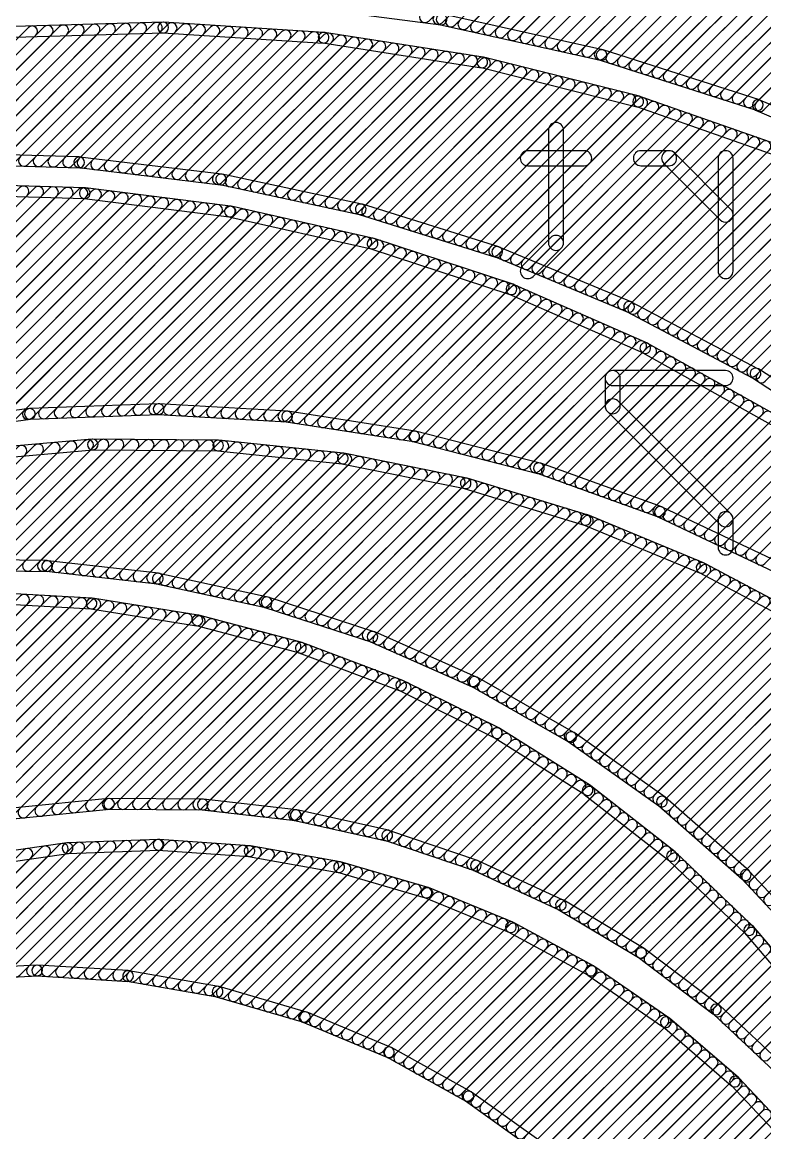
# Model space of a CAD drawing. Extents: x -0.1 to 56.1, y -0.1 to 56.2.
# Drawn here: x 27.97 to 36.77, y 36.04 to 49.21 of the extents above; entities that cross this region are included whole.
import ezdxf

# ---------------------------------------------------------------- set-up
doc = ezdxf.new("R2010")
doc.units = 0
for name, color, linetype in [('1', 22, 'CONTINUOUS'), ('22', 253, 'CONTINUOUS'), ('41', 22, 'CONTINUOUS')]:
    doc.layers.add(name, color=color, linetype=linetype)

msp = doc.modelspace()

# ---------------------------------------------------------------- linework, layer by layer
at = {"layer": '1'}
for points in [[(32.7864, 49.2202), (34.2383, 50.6722, 1), (34.1485, 50.762), (32.6966, 49.31, 1)], [(32.9456, 49.1998), (34.3755, 50.6297, 1), (34.2857, 50.7195), (32.8558, 49.2896, 1)], [(33.0955, 49.1702), (34.5126, 50.5873, 1), (34.4228, 50.6771), (33.0057, 49.26, 1)], [(33.2425, 49.1375), (34.6498, 50.5449, 1), (34.56, 50.6347), (33.1527, 49.2273, 1)], [(33.3894, 49.1048), (34.787, 50.5024, 1), (34.6972, 50.5922), (33.2996, 49.1946, 1)], [(33.5363, 49.0722), (34.9242, 50.46, 1), (34.8343, 50.5498), (33.4465, 49.162, 1)], [(33.6832, 49.0395), (35.0613, 50.4176, 1), (34.9715, 50.5074), (33.5934, 49.1293, 1)], [(33.8302, 49.0068), (35.1958, 50.3724, 1), (35.106, 50.4622), (33.7404, 49.0966, 1)], [(33.9771, 48.9741), (35.3234, 50.3204, 1), (35.2336, 50.4102), (33.8873, 49.0639, 1)], [(34.124, 48.9414), (35.4509, 50.2684, 1), (35.3611, 50.3582), (34.0342, 49.0312, 1)], [(34.2709, 48.9087), (35.5785, 50.2163, 1), (35.4887, 50.3061), (34.1811, 48.9985, 1)], [(34.4178, 48.8761), (35.7061, 50.1643, 1), (35.6163, 50.2541), (34.328, 48.9659, 1)], [(34.5648, 48.8434), (35.8337, 50.1123, 1), (35.7438, 50.2021), (34.475, 48.9332, 1)], [(34.7117, 48.8107), (35.9612, 50.0602, 1), (35.8714, 50.15), (34.6219, 48.9005, 1)], [(34.8586, 48.778), (36.0888, 50.0082, 1), (35.999, 50.098), (34.7688, 48.8678, 1)], [(34.9964, 48.7362), (36.2164, 49.9562, 1), (36.1266, 50.046), (34.9066, 48.826, 1)], [(35.1324, 48.6926), (36.3439, 49.9041, 1), (36.2541, 49.9939), (35.0426, 48.7824, 1)], [(35.2684, 48.649), (36.4715, 49.8521, 1), (36.3817, 49.9419), (35.1786, 48.7388, 1)], [(35.4044, 48.6053), (36.5991, 49.8001, 1), (36.5093, 49.8899), (35.3146, 48.6951, 1)], [(35.5404, 48.5617), (36.7266, 49.748, 1), (36.6368, 49.8378), (35.4506, 48.6515, 1)], [(35.6764, 48.5181), (36.8542, 49.696, 1), (36.7644, 49.7858), (35.5866, 48.6079, 1)], [(35.8124, 48.4745), (36.9818, 49.644, 1), (36.892, 49.7338), (35.7225, 48.5643, 1)], [(35.9483, 48.4309), (37.1052, 49.5878, 1), (37.0154, 49.6776), (35.8585, 48.5207, 1)], [(32.9484, 49.3026), (31.0205, 49.5497, 1), (31.0043, 49.4238), (32.9322, 49.1767, 1)], [(36.0843, 48.3873), (37.2239, 49.5268, 1), (37.1341, 49.6166), (35.9945, 48.4771, 1)], [(36.2203, 48.3437), (37.3425, 49.4659, 1), (37.2527, 49.5557), (36.1305, 48.4335, 1)], [(36.3563, 48.3001), (37.4612, 49.4049, 1), (37.3714, 49.4947), (36.2665, 48.3899, 1)], [(36.4923, 48.2565), (37.5799, 49.344, 1), (37.49, 49.4338), (36.4025, 48.3463, 1)], [(36.6283, 48.2129), (37.6985, 49.283, 1), (37.6087, 49.3728), (36.5385, 48.3027, 1)], [(34.8514, 48.8796), (32.9541, 49.3016, 1), (32.9265, 49.1777), (34.8238, 48.7556, 1)], [(36.7621, 48.167), (37.8172, 49.2221, 1), (37.7274, 49.3119), (36.6723, 48.2568, 1)], [(26.5993, 47.5233), (28.1297, 49.0537, 1), (28.0399, 49.1435), (26.5095, 47.6131, 1)], [(26.7911, 47.5355), (28.3145, 49.0589, 1), (28.2247, 49.1487), (26.7013, 47.6253, 1)], [(26.9828, 47.5476), (28.4994, 49.0642, 1), (28.4096, 49.154), (26.893, 47.6374, 1)], [(27.1584, 47.5436), (28.6843, 49.0695, 1), (28.5945, 49.1593), (27.0686, 47.6334, 1)], [(27.333, 47.5386), (28.8692, 49.0748, 1), (28.7794, 49.1646), (27.2432, 47.6284, 1)], [(27.5077, 47.5337), (29.0541, 49.08, 1), (28.9643, 49.1698), (27.4179, 47.6235, 1)], [(27.6824, 47.5287), (29.2389, 49.0853, 1), (29.1491, 49.1751), (27.5926, 47.6185, 1)], [(29.637, 49.2064), (27.7326, 49.152, 1), (27.7362, 49.0251), (29.6406, 49.0794, 1)], [(27.857, 47.5238), (29.4238, 49.0906, 1), (29.334, 49.1804), (27.7672, 47.6136, 1)], [(28.0317, 47.5188), (29.6087, 49.0959, 1), (29.5189, 49.1857), (27.9419, 47.6086, 1)], [(28.2063, 47.5139), (29.7841, 49.0917, 1), (29.6943, 49.1815), (28.1165, 47.6037, 1)], [(28.381, 47.5089), (29.9531, 49.081, 1), (29.8633, 49.1709), (28.2912, 47.5987, 1)], [(28.5556, 47.504), (30.1221, 49.0704, 1), (30.0323, 49.1602), (28.4658, 47.5938, 1)], [(28.7267, 47.4955), (30.291, 49.0598, 1), (30.2012, 49.1496), (28.6369, 47.5853, 1)], [(28.8871, 47.4762), (30.46, 49.0491, 1), (30.3702, 49.1389), (28.7973, 47.566, 1)], [(29.0474, 47.4569), (30.629, 49.0385, 1), (30.5392, 49.1283), (28.9576, 47.5467, 1)], [(29.2077, 47.4376), (30.7979, 49.0278, 1), (30.7081, 49.1177), (29.1179, 47.5274, 1)], [(29.368, 47.4183), (30.9669, 49.0172, 1), (30.8771, 49.107), (29.2782, 47.5081, 1)], [(31.5443, 49.0865), (29.6428, 49.2063, 1), (29.6348, 49.0795), (31.5363, 48.9598, 1)], [(29.5283, 47.399), (31.1359, 49.0066, 1), (31.0461, 49.0964), (29.4385, 47.4888, 1)], [(29.6886, 47.3797), (31.3048, 48.9959, 1), (31.215, 49.0857), (29.5988, 47.4695, 1)], [(29.8489, 47.3604), (31.4738, 48.9853, 1), (31.384, 49.0751), (29.7591, 47.4502, 1)], [(30.0092, 47.3411), (31.6381, 48.97, 1), (31.5483, 49.0598), (29.9194, 47.4309, 1)], [(30.1696, 47.3219), (31.7936, 48.9459, 1), (31.7038, 49.0357), (30.0798, 47.4117, 1)], [(30.3299, 47.3026), (31.949, 48.9217, 1), (31.8592, 49.0115), (30.2401, 47.3924, 1)], [(30.4808, 47.2739), (32.1044, 48.8975, 1), (32.0146, 48.9873), (30.391, 47.3637, 1)], [(33.4326, 48.7931), (31.5501, 49.0859, 1), (31.5305, 48.9604), (33.4131, 48.6676, 1)], [(30.6287, 47.2422), (32.2599, 48.8733, 1), (32.1701, 48.9631), (30.5389, 47.332, 1)], [(30.7766, 47.2105), (32.4153, 48.8492, 1), (32.3255, 48.939), (30.6868, 47.3003, 1)], [(30.9245, 47.1788), (32.5707, 48.825, 1), (32.4809, 48.9148), (30.8347, 47.2686, 1)], [(31.0724, 47.1471), (32.7261, 48.8008, 1), (32.6363, 48.8906), (30.9826, 47.2369, 1)], [(31.2203, 47.1154), (32.8816, 48.7766, 1), (32.7918, 48.8664), (31.1305, 47.2052, 1)], [(31.3682, 47.0837), (33.037, 48.7525, 1), (32.9472, 48.8423), (31.2784, 47.1735, 1)], [(36.7078, 48.2846), (34.857, 48.8781, 1), (34.8182, 48.7571), (36.669, 48.1636, 1)], [(31.5161, 47.052), (33.1924, 48.7283, 1), (33.1026, 48.8181), (31.4263, 47.1418, 1)], [(31.664, 47.0202), (33.3479, 48.7041, 1), (33.2581, 48.7939), (31.5742, 47.1101, 1)], [(31.8119, 46.9885), (33.5006, 48.6772, 1), (33.4108, 48.767), (31.7221, 47.0783, 1)], [(31.9598, 46.9568), (33.6442, 48.6412, 1), (33.5544, 48.731), (31.87, 47.0466, 1)], [(35.2863, 48.3285), (33.4383, 48.7919, 1), (33.4074, 48.6688), (35.2554, 48.2053, 1)], [(32.1016, 46.919), (33.7878, 48.6052, 1), (33.698, 48.695), (32.0118, 47.0088, 1)], [(32.2385, 46.8763), (33.9314, 48.5692, 1), (33.8416, 48.659), (32.1487, 46.9661, 1)], [(32.3754, 46.8336), (34.075, 48.5332, 1), (33.9852, 48.623), (32.2855, 46.9234, 1)], [(32.5122, 46.7908), (34.2185, 48.4972, 1), (34.1287, 48.587), (32.4224, 46.8806, 1)], [(32.6491, 46.7481), (34.3621, 48.4611, 1), (34.2723, 48.5509), (32.5593, 46.8379, 1)], [(32.786, 46.7054), (34.5057, 48.4251, 1), (34.4159, 48.5149), (32.6962, 46.7952, 1)], [(32.9228, 46.6626), (34.6493, 48.3891, 1), (34.5595, 48.4789), (32.833, 46.7524, 1)], [(33.0597, 46.6199), (34.7929, 48.3531, 1), (34.7031, 48.4429), (32.9699, 46.7097, 1)], [(33.1966, 46.5772), (34.9365, 48.3171, 1), (34.8467, 48.4069), (33.1068, 46.667, 1)], [(33.3335, 46.5344), (35.0801, 48.2811, 1), (34.9903, 48.3709), (33.2437, 46.6242, 1)], [(33.4703, 46.4917), (35.2237, 48.2451, 1), (35.1339, 48.3349), (33.3805, 46.5815, 1)], [(37.0898, 47.6965), (35.2919, 48.3268, 1), (35.2499, 48.2069), (37.0478, 47.5767, 1)], [(33.6072, 46.449), (35.3635, 48.2052, 1), (35.2737, 48.295), (33.5174, 46.5388, 1)], [(33.7367, 46.3989), (35.4965, 48.1586, 1), (35.4067, 48.2484), (33.6469, 46.4887, 1)], [(33.8636, 46.3461), (35.6295, 48.112, 1), (35.5397, 48.2018), (33.7738, 46.4359, 1)], [(38.5022, 47.5225), (36.7133, 48.2825, 1), (36.6636, 48.1656), (38.4525, 47.4056, 1)], [(33.9904, 46.2934), (35.7624, 48.0654, 1), (35.6726, 48.1552), (33.9006, 46.3832, 1)], [(34.1173, 46.2406), (35.8954, 48.0188, 1), (35.8056, 48.1086), (34.0275, 46.3304, 1)], [(34.2441, 46.1879), (36.0284, 47.9722, 1), (35.9386, 48.062), (34.1543, 46.2777, 1)], [(34.371, 46.1351), (36.1614, 47.9255, 1), (36.0716, 48.0153), (34.2812, 46.2249, 1)], [(34.4979, 46.0824), (36.2944, 47.8789, 1), (36.2046, 47.9687), (34.4081, 46.1722, 1)], [(34.6247, 46.0296), (36.4274, 47.8323, 1), (36.3376, 47.9221), (34.5349, 46.1195, 1)], [(34.7516, 45.9769), (36.5604, 47.7857, 1), (36.4706, 47.8755), (34.6618, 46.0667, 1)], [(34.8784, 45.9242), (36.6934, 47.7391, 1), (36.6036, 47.8289), (34.7886, 46.014, 1)], [(35.0053, 45.8714), (36.8263, 47.6925, 1), (36.7365, 47.7823), (34.9155, 45.9612, 1)], [(35.1322, 45.8187), (36.9593, 47.6458, 1), (36.8695, 47.7356), (35.0424, 45.9085, 1)], [(35.2553, 45.7621), (37.0923, 47.5992, 1), (37.0025, 47.689), (35.1654, 45.852, 1)], [(26.9469, 47.5297), (28.6405, 47.4817, 1), (28.6441, 47.6086), (26.9505, 47.6566, 1)], [(28.6347, 47.4821), (30.3168, 47.2797, 1), (30.332, 47.4058), (28.6499, 47.6082, 1)], [(35.3728, 45.7001), (37.2172, 47.5445, 1), (37.1274, 47.6343), (35.283, 45.7899, 1)], [(35.4904, 45.6381), (37.3404, 47.4881, 1), (37.2506, 47.5779), (35.4006, 45.7279, 1)], [(35.608, 45.5761), (37.4637, 47.4318, 1), (37.3739, 47.5216), (35.5182, 45.6659, 1)], [(35.7256, 45.514), (37.587, 47.3755, 1), (37.4972, 47.4653), (35.6358, 45.6038, 1)], [(35.8431, 45.452), (37.7103, 47.3192, 1), (37.6205, 47.409), (35.7533, 45.5418, 1)], [(26.9741, 47.1671), (28.7071, 47.1158, 1), (28.7109, 47.2427), (26.9779, 47.2941, 1)], [(30.3111, 47.2806), (31.9676, 46.9255, 1), (31.9943, 47.0497), (30.3377, 47.4048, 1)], [(35.9607, 45.39), (37.8336, 47.2628, 1), (37.7438, 47.3526), (35.8709, 45.4798, 1)], [(36.0783, 45.328), (37.9568, 47.2065, 1), (37.867, 47.2963), (35.9885, 45.4178, 1)], [(24.7016, 43.8296), (28.0279, 47.1559, 1), (27.9381, 47.2457), (24.6118, 43.9194, 1)], [(24.9728, 43.9212), (28.2023, 47.1507, 1), (28.1125, 47.2405), (24.883, 44.011, 1)], [(25.2251, 43.9938), (28.3768, 47.1455, 1), (28.287, 47.2353), (25.1353, 44.0836, 1)], [(25.4595, 44.0487), (28.5512, 47.1403, 1), (28.4614, 47.2301), (25.3697, 44.1385, 1)], [(25.694, 44.1035), (28.7257, 47.1352, 1), (28.6358, 47.225), (25.6042, 44.1933, 1)], [(25.9284, 44.1584), (28.8875, 47.1175, 1), (28.7977, 47.2073), (25.8386, 44.2482, 1)], [(26.1629, 44.2132), (29.047, 47.0973, 1), (28.9572, 47.1871), (26.0731, 44.303, 1)], [(26.3973, 44.268), (29.2065, 47.0772, 1), (29.1167, 47.167), (26.3075, 44.3578, 1)], [(26.627, 44.3181), (29.3659, 47.057, 1), (29.2761, 47.1469), (26.5372, 44.4079, 1)], [(26.8345, 44.346), (29.5254, 47.0369, 1), (29.4356, 47.1267), (26.7447, 44.4358, 1)], [(28.701, 47.1162), (30.4211, 46.899, 1), (30.437, 47.025), (28.7169, 47.2422, 1)], [(36.1959, 45.2659), (38.0801, 47.1502, 1), (37.9903, 47.24), (36.1061, 45.3557, 1)], [(36.3134, 45.2039), (38.2034, 47.0939, 1), (38.1136, 47.1837), (36.2236, 45.2937, 1)], [(36.431, 45.1419), (38.3267, 47.0375, 1), (38.2369, 47.1273), (36.3412, 45.2317, 1)], [(27.0421, 44.374), (29.6849, 47.0168, 1), (29.5951, 47.1066), (26.9523, 44.4638, 1)], [(27.2496, 44.4019), (29.8443, 46.9966, 1), (29.7545, 47.0864), (27.1598, 44.4917, 1)], [(27.4572, 44.4298), (30.0038, 46.9765, 1), (29.914, 47.0663), (27.3674, 44.5196, 1)], [(27.6647, 44.4578), (30.1633, 46.9564, 1), (30.0735, 47.0462), (27.5749, 44.5476, 1)], [(27.8722, 44.4857), (30.3228, 46.9362, 1), (30.2329, 47.026), (27.7824, 44.5755, 1)], [(28.0798, 44.5136), (30.4816, 46.9154, 1), (30.3917, 47.0052), (27.99, 44.6034, 1)], [(30.4151, 46.9001), (32.1065, 46.519, 1), (32.1344, 46.6429), (30.443, 47.024, 1)], [(31.962, 46.927), (33.5793, 46.4221, 1), (33.6171, 46.5433), (31.9999, 47.0482, 1)], [(36.5486, 45.0798), (38.45, 46.9812, 1), (38.3602, 47.071), (36.4588, 45.1696, 1)], [(36.6662, 45.0178), (38.5732, 46.9249, 1), (38.4834, 47.0147), (36.5764, 45.1076, 1)], [(28.2687, 44.523), (30.6281, 46.8824, 1), (30.5383, 46.9722), (28.1789, 44.6128, 1)], [(28.4554, 44.5301), (30.7747, 46.8494, 1), (30.6849, 46.9392), (28.3656, 44.6199, 1)], [(28.6421, 44.5371), (30.9213, 46.8163, 1), (30.8315, 46.9061), (28.5523, 44.6269, 1)], [(28.8287, 44.5442), (31.0679, 46.7833, 1), (30.9781, 46.8731), (28.7389, 44.634, 1)], [(36.7779, 44.95), (38.6965, 46.8685, 1), (38.6067, 46.9583), (36.6881, 45.0398, 1)], [(29.0154, 44.5512), (31.2144, 46.7503, 1), (31.1246, 46.8401), (28.9256, 44.641, 1)], [(29.2021, 44.5583), (31.361, 46.7173, 1), (31.2712, 46.8071), (29.1123, 44.6481, 1)], [(29.3887, 44.5654), (31.5076, 46.6842, 1), (31.4178, 46.774), (29.2989, 44.6552, 1)], [(29.5754, 44.5724), (31.6542, 46.6512, 1), (31.5644, 46.741), (29.4856, 44.6622, 1)], [(29.7499, 44.5673), (31.8008, 46.6182, 1), (31.711, 46.708), (29.6601, 44.6571, 1)], [(29.9196, 44.5574), (31.9473, 46.5852, 1), (31.8575, 46.675), (29.8298, 44.6472, 1)], [(30.0893, 44.5475), (32.0939, 46.5521, 1), (32.0041, 46.6419), (29.9995, 44.6373, 1)], [(30.259, 44.5376), (32.2347, 46.5133, 1), (32.1449, 46.6031), (30.1692, 44.6274, 1)], [(32.1006, 46.5206), (33.7476, 45.9792, 1), (33.7873, 46.0998), (32.1403, 46.6413, 1)], [(30.4287, 44.5277), (32.3698, 46.4688, 1), (32.28, 46.5586), (30.3389, 44.6175, 1)], [(30.5985, 44.5179), (32.505, 46.4244, 1), (32.4152, 46.5142), (30.5087, 44.6077, 1)], [(30.7682, 44.508), (32.6402, 46.38, 1), (32.5504, 46.4698), (30.6784, 44.5978, 1)], [(33.5738, 46.4241), (35.1382, 45.7736, 1), (35.187, 45.8909), (33.6226, 46.5413, 1)], [(30.9379, 44.4981), (32.7753, 46.3355, 1), (32.6855, 46.4253), (30.8481, 44.5879, 1)], [(31.1076, 44.4882), (32.9105, 46.2911, 1), (32.8207, 46.3809), (31.0178, 44.578, 1)], [(31.2667, 44.4677), (33.0457, 46.2467, 1), (32.9559, 46.3365), (31.1769, 44.5575, 1)], [(31.4222, 44.4436), (33.1808, 46.2022, 1), (33.091, 46.292), (31.3324, 44.5334, 1)], [(31.5776, 44.4194), (33.316, 46.1578, 1), (33.2262, 46.2476), (31.4878, 44.5092, 1)], [(31.7331, 44.3952), (33.4512, 46.1134, 1), (33.3614, 46.2032), (31.6433, 44.485, 1)], [(31.8885, 44.3711), (33.5864, 46.0689, 1), (33.4966, 46.1587), (31.7987, 44.4609, 1)], [(32.044, 44.3469), (33.7215, 46.0245, 1), (33.6317, 46.1143), (31.9542, 44.4367, 1)], [(33.7419, 45.9814), (35.3295, 45.2846, 1), (35.3805, 45.4009), (33.793, 46.0977, 1)], [(32.1994, 44.3228), (33.8533, 45.9767, 1), (33.7635, 46.0665), (32.1096, 44.4126, 1)], [(32.3549, 44.2986), (33.9781, 45.9219, 1), (33.8883, 46.0117), (32.2651, 44.3884, 1)], [(32.5103, 44.2744), (34.1029, 45.8671, 1), (34.0131, 45.9569), (32.4205, 44.3642, 1)], [(32.6653, 44.2498), (34.2278, 45.8123, 1), (34.138, 45.9021), (32.5755, 44.3396, 1)], [(32.8083, 44.2132), (34.3526, 45.7575, 1), (34.2628, 45.8473), (32.7185, 44.303, 1)], [(35.1329, 45.7761), (36.6314, 44.9856, 1), (36.6907, 45.0979), (35.1922, 45.8884, 1)], [(32.9514, 44.1767), (34.4774, 45.7027, 1), (34.3876, 45.7925), (32.8616, 44.2665, 1)], [(33.0944, 44.1401), (34.6022, 45.6479, 1), (34.5124, 45.7377), (33.0046, 44.2299, 1)], [(33.2375, 44.1036), (34.727, 45.5932, 1), (34.6372, 45.683), (33.1477, 44.1934, 1)], [(33.3805, 44.067), (34.8519, 45.5384, 1), (34.7621, 45.6282), (33.2907, 44.1568, 1)], [(33.5236, 44.0305), (34.9767, 45.4836, 1), (34.8869, 45.5734), (33.4338, 44.1203, 1)], [(33.6666, 43.9939), (35.1015, 45.4288, 1), (35.0117, 45.5186), (33.5768, 44.0837, 1)], [(33.8097, 43.9574), (35.2263, 45.374, 1), (35.1365, 45.4638), (33.7199, 44.0472, 1)], [(33.9527, 43.9208), (35.3511, 45.3192, 1), (35.2613, 45.409), (33.8629, 44.0106, 1)], [(34.0958, 43.8842), (35.4701, 45.2586, 1), (35.3803, 45.3484), (34.006, 43.974, 1)], [(34.231, 43.8399), (35.5853, 45.1942, 1), (35.4955, 45.284), (34.1412, 43.9297, 1)], [(35.324, 45.2873), (36.8375, 44.4415, 1), (36.8995, 44.5524), (35.386, 45.3982, 1)], [(34.363, 43.7923), (35.7006, 45.1298, 1), (35.6108, 45.2196), (34.2732, 43.8821, 1)], [(34.495, 43.7447), (35.8158, 45.0654, 1), (35.726, 45.1552), (34.4052, 43.8345, 1)], [(34.627, 43.6971), (35.931, 45.0011, 1), (35.8412, 45.0909), (34.5372, 43.7869, 1)], [(34.759, 43.6495), (36.0462, 44.9367, 1), (35.9564, 45.0265), (34.6692, 43.7393, 1)], [(36.6264, 44.9885), (38.0465, 44.0645, 1), (38.1157, 44.1709), (36.6957, 45.0949, 1)], [(34.891, 43.6019), (36.1614, 44.8723, 1), (36.0716, 44.9621), (34.8012, 43.6917, 1)], [(35.023, 43.5543), (36.2767, 44.8079, 1), (36.1868, 44.8977), (34.9332, 43.6441, 1)], [(35.155, 43.5066), (36.3919, 44.7435, 1), (36.3021, 44.8333), (35.0652, 43.5964, 1)], [(35.287, 43.459), (36.5071, 44.6791, 1), (36.4173, 44.7689), (35.1972, 43.5488, 1)], [(29.5806, 44.6828), (28.0555, 44.6251, 1), (28.0603, 44.4982), (29.5854, 44.5559, 1)], [(31.1103, 44.5939), (29.5866, 44.6827, 1), (29.5793, 44.5559), (31.1029, 44.4671, 1)], [(35.419, 43.4114), (36.6223, 44.6147, 1), (36.5325, 44.7045), (35.3292, 43.5012, 1)], [(35.551, 43.3638), (36.7375, 44.5503, 1), (36.6477, 44.6402), (35.4612, 43.4536, 1)], [(28.0494, 44.6246), (26.5368, 44.421, 1), (26.5538, 44.2951), (28.0663, 44.4987, 1)], [(32.6244, 44.3589), (31.1163, 44.5933, 1), (31.0968, 44.4678), (32.6049, 44.2334, 1)], [(35.6746, 43.3079), (36.8527, 44.486, 1), (36.7629, 44.5758), (35.5848, 43.3977, 1)], [(35.7965, 43.2501), (36.9637, 44.4173, 1), (36.8739, 44.5071), (35.7067, 43.3399, 1)], [(35.9184, 43.1924), (37.0698, 44.3438, 1), (36.98, 44.4336), (35.8286, 43.2822, 1)], [(28.798, 44.2621), (27.3171, 44.1311, 1), (27.3283, 44.0046), (28.8091, 44.1356, 1)], [(27.3694, 42.7256), (28.7928, 44.1491, 1), (28.703, 44.2389), (27.2796, 42.8154, 1)], [(27.5468, 42.7234), (28.9764, 44.153, 1), (28.8866, 44.2428), (27.457, 42.8132, 1)], [(27.7242, 42.7212), (29.1546, 44.1516, 1), (29.0648, 44.2414), (27.6344, 42.811, 1)], [(27.9016, 42.719), (29.3328, 44.1503, 1), (29.243, 44.2401), (27.8118, 42.8088, 1)], [(28.079, 42.7168), (29.5111, 44.1489, 1), (29.4213, 44.2387), (27.9892, 42.8067, 1)], [(28.2564, 42.7147), (29.6893, 44.1475, 1), (29.5995, 44.2373), (28.1666, 42.8045, 1)], [(28.4223, 42.7009), (29.8675, 44.1461, 1), (29.7777, 44.236), (28.3325, 42.7907, 1)], [(28.5836, 42.6826), (30.0458, 44.1448, 1), (29.956, 44.2346), (28.4938, 42.7724, 1)], [(28.7448, 42.6642), (30.224, 44.1434, 1), (30.1342, 44.2332), (28.655, 42.754, 1)], [(30.2906, 44.2509), (28.804, 44.2624, 1), (28.8031, 44.1354), (30.2896, 44.124, 1)], [(31.7754, 44.0967), (30.2967, 44.2506, 1), (30.2836, 44.1243), (31.7622, 43.9704, 1)], [(34.109, 43.9798), (32.6304, 44.3577, 1), (32.5989, 44.2346), (34.0776, 43.8568, 1)], [(36.0403, 43.1347), (37.1759, 44.2703, 1), (37.0861, 44.3601), (35.9505, 43.2245, 1)], [(36.1622, 43.077), (37.282, 44.1968, 1), (37.1922, 44.2866), (36.0724, 43.1668, 1)], [(26.6234, 42.698), (28.0046, 44.0793, 1), (27.9148, 44.1691), (26.5336, 42.7878, 1)], [(26.8205, 42.7156), (28.2017, 44.0967, 1), (28.1119, 44.1865), (26.7307, 42.8054, 1)], [(27.0145, 42.73), (28.3987, 44.1142, 1), (28.3089, 44.204), (26.9247, 42.8198, 1)], [(27.192, 42.7278), (28.5958, 44.1316, 1), (28.506, 44.2214), (27.1022, 42.8176, 1)], [(28.906, 42.6458), (30.3964, 44.1362, 1), (30.3066, 44.226), (28.8162, 42.7356, 1)], [(29.0673, 42.6275), (30.5591, 44.1192, 1), (30.4692, 44.209), (28.9775, 42.7173, 1)], [(29.2285, 42.6091), (30.7217, 44.1023, 1), (30.6319, 44.1921), (29.1387, 42.6989, 1)], [(29.3898, 42.5907), (30.8844, 44.0854, 1), (30.7946, 44.1752), (29.3, 42.6805, 1)], [(29.551, 42.5724), (31.0471, 44.0685, 1), (30.9573, 44.1583), (29.4612, 42.6622, 1)], [(29.7043, 42.5461), (31.2098, 44.0515, 1), (31.12, 44.1413), (29.6145, 42.6359, 1)], [(29.8518, 42.514), (31.3724, 44.0346, 1), (31.2826, 44.1244), (29.762, 42.6038, 1)], [(29.9993, 42.4818), (31.5351, 44.0177, 1), (31.4453, 44.1075), (29.9095, 42.5717, 1)], [(36.2841, 43.0193), (37.3882, 44.1234, 1), (37.2984, 44.2132), (36.1943, 43.1091, 1)], [(36.406, 42.9616), (37.4943, 44.0499, 1), (37.4045, 44.1397), (36.3162, 43.0514, 1)], [(30.1468, 42.4497), (31.6978, 44.0007, 1), (31.608, 44.0905), (30.057, 42.5395, 1)], [(30.2943, 42.4176), (31.8566, 43.98, 1), (31.7668, 44.0698), (30.2045, 42.5074, 1)], [(30.4417, 42.3855), (32.006, 43.9498, 1), (31.9162, 44.0396), (30.3519, 42.4753, 1)], [(30.5892, 42.3534), (32.1554, 43.9195, 1), (32.0656, 44.0093), (30.4994, 42.4432, 1)], [(30.7367, 42.3212), (32.3048, 43.8893, 1), (32.215, 43.9791), (30.6469, 42.411, 1)], [(33.2385, 43.8009), (31.7814, 44.0958, 1), (31.7562, 43.9713), (33.2133, 43.6764, 1)], [(36.5279, 42.9039), (37.6004, 43.9764, 1), (37.5106, 44.0662), (36.4381, 42.9937, 1)], [(36.6498, 42.8462), (37.7065, 43.9029, 1), (37.6167, 43.9927), (36.56, 42.936, 1)], [(30.8842, 42.2891), (32.4541, 43.8591, 1), (32.3643, 43.9489), (30.7944, 42.3789, 1)], [(31.0217, 42.247), (32.6035, 43.8288, 1), (32.5137, 43.9186), (30.9319, 42.3368, 1)], [(31.1571, 42.2028), (32.7529, 43.7986, 1), (32.6631, 43.8884), (31.0673, 42.2926, 1)], [(31.2925, 42.1586), (32.9023, 43.7684, 1), (32.8125, 43.8582), (31.2027, 42.2484, 1)], [(35.5505, 43.4602), (34.1149, 43.978, 1), (34.0718, 43.8586), (35.5074, 43.3407, 1)], [(36.7717, 42.7885), (37.8127, 43.8294, 1), (37.7229, 43.9192), (36.6819, 42.8783, 1)], [(31.4279, 42.1144), (33.0516, 43.7381, 1), (32.9618, 43.8279), (31.3381, 42.2042, 1)], [(31.5633, 42.0702), (33.201, 43.7079, 1), (33.1112, 43.7977), (31.4735, 42.16, 1)], [(31.6987, 42.026), (33.3441, 43.6714, 1), (33.2543, 43.7612), (31.6089, 42.1158, 1)], [(31.8342, 41.9818), (33.4818, 43.6295, 1), (33.392, 43.7193), (31.7444, 42.0716, 1)], [(34.6665, 43.3662), (33.2444, 43.7994, 1), (33.2074, 43.6779), (34.6295, 43.2448, 1)], [(31.9696, 41.9376), (33.6195, 43.5876, 1), (33.5297, 43.6774), (31.8798, 42.0275, 1)], [(32.105, 41.8935), (33.7572, 43.5456, 1), (33.6673, 43.6354), (32.0152, 41.9833, 1)], [(32.2343, 41.8432), (33.8948, 43.5037, 1), (33.805, 43.5935), (32.1445, 41.933, 1)], [(32.3589, 41.7881), (34.0325, 43.4618, 1), (33.9427, 43.5516), (32.2691, 41.8779, 1)], [(32.4834, 41.733), (34.1702, 43.4198, 1), (34.0804, 43.5096), (32.3936, 41.8228, 1)], [(32.6079, 41.678), (34.3078, 43.3779, 1), (34.218, 43.4677), (32.5181, 41.7678, 1)], [(36.9356, 42.8048), (35.5561, 43.4578, 1), (35.5018, 43.3431), (36.8812, 42.69, 1)], [(32.7324, 41.6229), (34.4455, 43.336, 1), (34.3557, 43.4258), (32.6426, 41.7127, 1)], [(32.8569, 41.5678), (34.5832, 43.294, 1), (34.4934, 43.3838), (32.7671, 41.6576, 1)], [(32.9814, 41.5127), (34.7187, 43.2499, 1), (34.6289, 43.3397), (32.8916, 41.6025, 1)], [(36.0463, 42.7967), (34.6722, 43.3642, 1), (34.6237, 43.2468), (35.9978, 42.6793, 1)], [(33.106, 41.4576), (34.8458, 43.1974, 1), (34.756, 43.2872), (33.0162, 41.5474, 1)], [(33.2305, 41.4025), (34.9729, 43.1449, 1), (34.8831, 43.2347), (33.1407, 41.4923, 1)], [(33.355, 41.3474), (35.1, 43.0924, 1), (35.0102, 43.1823), (33.2652, 41.4372, 1)], [(33.4709, 41.2837), (35.2271, 43.04, 1), (35.1373, 43.1298), (33.3811, 41.3735, 1)], [(33.5853, 41.2186), (35.3542, 42.9875, 1), (35.2644, 43.0773), (33.4955, 41.3084, 1)], [(33.6998, 41.1534), (35.4813, 42.935, 1), (35.3915, 43.0248), (33.61, 41.2432, 1)], [(33.8142, 41.0882), (35.6085, 42.8825, 1), (35.5187, 42.9723), (33.7244, 41.178, 1)], [(33.9287, 41.0231), (35.7356, 42.83, 1), (35.6458, 42.9198), (33.8389, 41.1129, 1)], [(26.9409, 42.7117), (28.2615, 42.6954, 1), (28.2631, 42.8224), (26.9425, 42.8387, 1)], [(28.2551, 42.6958), (29.5673, 42.5464, 1), (29.5817, 42.6726), (28.2695, 42.822, 1)], [(34.0431, 40.9579), (35.8627, 42.7775, 1), (35.7729, 42.8673), (33.9533, 41.0477, 1)], [(34.1576, 40.8928), (35.9898, 42.725, 1), (35.9, 42.8148), (34.0678, 40.9826, 1)], [(37.3651, 42.0975), (36.0518, 42.7941, 1), (35.9923, 42.6819), (37.3056, 41.9853, 1)], [(29.561, 42.5475), (30.8514, 42.2664, 1), (30.8784, 42.3905), (29.588, 42.6715, 1)], [(34.272, 40.8276), (36.1131, 42.6686, 1), (36.0233, 42.7584), (34.1822, 40.9174, 1)], [(34.3865, 40.7624), (36.2304, 42.6064, 1), (36.1406, 42.6962), (34.2967, 40.8522, 1)], [(34.5009, 40.6973), (36.3478, 42.5442, 1), (36.258, 42.634), (34.4111, 40.7871, 1)], [(34.6075, 40.6242), (36.4651, 42.4819, 1), (36.3753, 42.5717), (34.5177, 40.7141, 1)], [(24.0622, 38.3408), (28.0348, 42.3134, 1), (27.945, 42.4032), (23.9724, 38.4306, 1)], [(24.4915, 38.5905), (28.2048, 42.3038, 1), (28.115, 42.3936), (24.4017, 38.6803, 1)], [(27.5193, 42.3214), (28.7867, 42.2496, 1), (28.7939, 42.3764), (27.5265, 42.4482, 1)], [(34.7124, 40.5496), (36.5825, 42.4197, 1), (36.4927, 42.5095), (34.6226, 40.6394, 1)], [(34.8173, 40.4749), (36.6999, 42.3574, 1), (36.61, 42.4472), (34.7275, 40.5647, 1)], [(34.9222, 40.4002), (36.8172, 42.2952, 1), (36.7274, 42.385), (34.8324, 40.49, 1)], [(24.8865, 38.8059), (28.3748, 42.2942, 1), (28.285, 42.384), (24.7967, 38.8957, 1)], [(25.2111, 38.9509), (28.5447, 42.2845, 1), (28.4549, 42.3743), (25.1213, 39.0407, 1)], [(25.5357, 39.0959), (28.7147, 42.2749, 1), (28.6249, 42.3647), (25.4459, 39.1857, 1)], [(25.8483, 39.2289), (28.8803, 42.2609, 1), (28.7905, 42.3507), (25.7585, 39.3187, 1)], [(26.114, 39.315), (29.0353, 42.2363, 1), (28.9455, 42.3261), (26.0242, 39.4048, 1)], [(26.3798, 39.4012), (29.1902, 42.2116, 1), (29.1004, 42.3014), (26.29, 39.491, 1)], [(26.6455, 39.4873), (29.3452, 42.187, 1), (29.2554, 42.2768), (26.5557, 39.5771, 1)], [(28.7803, 42.2503), (30.034, 42.0509, 1), (30.0539, 42.1764), (28.8003, 42.3757, 1)], [(30.8452, 42.2681), (32.1007, 41.8583, 1), (32.1401, 41.979), (30.8846, 42.3888, 1)], [(35.0272, 40.3255), (36.9346, 42.2329, 1), (36.8448, 42.3227), (34.9374, 40.4153, 1)], [(35.1321, 40.2508), (37.0519, 42.1707, 1), (36.9621, 42.2605), (35.0423, 40.3406, 1)], [(26.9025, 39.5646), (29.5002, 42.1623, 1), (29.4104, 42.2521), (26.8127, 39.6544, 1)], [(27.1298, 39.6123), (29.6551, 42.1377, 1), (29.5653, 42.2275), (27.04, 39.7021, 1)], [(27.357, 39.66), (29.8101, 42.1131, 1), (29.7203, 42.2029), (27.2672, 39.7498, 1)], [(27.5843, 39.7077), (29.9651, 42.0884, 1), (29.8753, 42.1782), (27.4945, 39.7975, 1)], [(27.8116, 39.7554), (30.1174, 42.0612, 1), (30.0276, 42.151), (27.7218, 39.8452, 1)], [(30.0277, 42.0523), (31.2549, 41.7275, 1), (31.2873, 41.8503), (30.0602, 42.175, 1)], [(35.237, 40.1761), (37.1693, 42.1084, 1), (37.0795, 42.1982), (35.1472, 40.2659, 1)], [(35.3419, 40.1015), (37.2866, 42.0462, 1), (37.1968, 42.136), (35.2521, 40.1913, 1)], [(28.0266, 39.7907), (30.2595, 42.0236, 1), (30.1696, 42.1134), (27.9367, 39.8805, 1)], [(28.2262, 39.8107), (30.4015, 41.986, 1), (30.3117, 42.0758), (28.1364, 39.9006, 1)], [(28.4259, 39.8308), (30.5435, 41.9484, 1), (30.4537, 42.0382), (28.3361, 39.9206, 1)], [(28.6255, 39.8509), (30.6855, 41.9108, 1), (30.5957, 42.0006), (28.5357, 39.9407, 1)], [(35.4468, 40.0268), (37.4021, 41.9821, 1), (37.3123, 42.0719), (35.357, 40.1166, 1)], [(35.5518, 39.9521), (37.5103, 41.9106, 1), (37.4205, 42.0004), (35.462, 40.0419, 1)], [(28.8252, 39.8709), (30.8275, 41.8732, 1), (30.7377, 41.963), (28.7354, 39.9607, 1)], [(29.0249, 39.891), (30.9695, 41.8357, 1), (30.8797, 41.9255), (28.9351, 39.9808, 1)], [(29.2052, 39.8917), (31.1116, 41.7981, 1), (31.0218, 41.8879), (29.1154, 39.9815, 1)], [(32.0947, 41.8606), (33.3025, 41.3263, 1), (33.3538, 41.4424), (32.1461, 41.9767, 1)], [(35.6514, 39.8721), (37.6185, 41.8392, 1), (37.5287, 41.929), (35.5616, 39.9619, 1)], [(29.3836, 39.8905), (31.2536, 41.7605, 1), (31.1638, 41.8503), (29.2938, 39.9803, 1)], [(29.562, 39.8893), (31.3892, 41.7165, 1), (31.2994, 41.8063), (29.4722, 39.9791, 1)], [(29.7405, 39.8882), (31.5197, 41.6674, 1), (31.4299, 41.7572), (29.6507, 39.978, 1)], [(31.2487, 41.7294), (32.4369, 41.2825, 1), (32.4816, 41.4014), (31.2935, 41.8483, 1)], [(35.7471, 39.7882), (37.7267, 41.7678, 1), (37.6369, 41.8576), (35.6573, 39.878, 1)], [(35.8428, 39.7043), (37.8348, 41.6963, 1), (37.745, 41.7861), (35.753, 39.7942, 1)], [(29.9189, 39.887), (31.6502, 41.6183, 1), (31.5604, 41.7081), (29.8291, 39.9768, 1)], [(30.0974, 39.8858), (31.7807, 41.5692, 1), (31.6909, 41.659), (30.0076, 39.9756, 1)], [(30.264, 39.8728), (31.9112, 41.5201, 1), (31.8214, 41.6099), (30.1742, 39.9626, 1)], [(35.9386, 39.6205), (37.943, 41.6249, 1), (37.8532, 41.7147), (35.8487, 39.7103, 1)], [(36.0343, 39.5366), (38.0512, 41.5535, 1), (37.9614, 41.6433), (35.9445, 39.6264, 1)], [(30.4252, 39.8545), (32.0417, 41.471, 1), (31.9519, 41.5608), (30.3354, 39.9443, 1)], [(30.5865, 39.8362), (32.1722, 41.4219, 1), (32.0824, 41.5117), (30.4967, 39.926, 1)], [(36.13, 39.4527), (38.1593, 41.482, 1), (38.0695, 41.5718), (36.0402, 39.5425, 1)], [(36.2257, 39.3688), (38.2675, 41.4106, 1), (38.1777, 41.5004), (36.1359, 39.4586, 1)], [(30.7478, 39.8178), (32.3028, 41.3728, 1), (32.213, 41.4626), (30.658, 39.9076, 1)], [(30.909, 39.7995), (32.4333, 41.3237, 1), (32.3435, 41.4135), (30.8192, 39.8893, 1)], [(31.0703, 39.7812), (32.559, 41.2698, 1), (32.4692, 41.3596), (30.9805, 39.871, 1)], [(32.431, 41.2851), (33.568, 40.7206, 1), (33.6245, 40.8344), (32.4875, 41.3988, 1)], [(33.2967, 41.3292), (34.4444, 40.6757, 1), (34.5073, 40.7861), (33.3596, 41.4395, 1)], [(36.3214, 39.2849), (38.3757, 41.3392, 1), (38.2859, 41.429), (36.2316, 39.3747, 1)], [(36.4171, 39.201), (38.4838, 41.2677, 1), (38.394, 41.3575), (36.3273, 39.2908, 1)], [(31.2316, 39.7628), (32.679, 41.2102, 1), (32.5892, 41.3001), (31.1418, 39.8526, 1)], [(31.3806, 39.7322), (32.799, 41.1507, 1), (32.7092, 41.2405), (31.2908, 39.822, 1)], [(36.5128, 39.1171), (38.592, 41.1963, 1), (38.5022, 41.2861), (36.423, 39.2069, 1)], [(36.6068, 39.0314), (38.6937, 41.1184, 1), (38.6039, 41.2082), (36.517, 39.1212, 1)], [(31.5274, 39.6994), (32.919, 41.0911, 1), (32.8292, 41.1809), (31.4376, 39.7892, 1)], [(31.6742, 39.6666), (33.0391, 41.0315, 1), (32.9493, 41.1213), (31.5844, 39.7564, 1)], [(36.6934, 38.9385), (38.793, 41.0381, 1), (38.7032, 41.1279), (36.6036, 39.0283, 1)], [(31.821, 39.6338), (33.1591, 40.9719, 1), (33.0693, 41.0617), (31.7312, 39.7236, 1)], [(31.9678, 39.601), (33.2791, 40.9123, 1), (33.1893, 41.0021), (31.878, 39.6908, 1)], [(32.1146, 39.5682), (33.3991, 40.8527, 1), (33.3093, 40.9425), (32.0248, 39.658, 1)], [(36.78, 38.8455), (38.8924, 40.9578, 1), (38.8026, 41.0476), (36.6902, 38.9353, 1)], [(36.8667, 38.7525), (38.9917, 40.8775, 1), (38.9019, 40.9674), (36.7769, 38.8423, 1)], [(32.2614, 39.5354), (33.5191, 40.7932, 1), (33.4293, 40.883), (32.1716, 39.6252, 1)], [(32.4023, 39.4967), (33.6392, 40.7336, 1), (33.5494, 40.8234), (32.3125, 39.5865, 1)], [(33.5624, 40.7238), (34.6367, 40.0475, 1), (34.7043, 40.1549), (33.6301, 40.8312, 1)], [(32.5365, 39.4513), (33.7495, 40.6643, 1), (33.6597, 40.7541), (32.4467, 39.5411, 1)], [(32.6706, 39.4058), (33.8598, 40.595, 1), (33.77, 40.6848), (32.5808, 39.4956, 1)], [(34.439, 40.6792), (35.5149, 39.9133, 1), (35.5886, 40.0168), (34.5127, 40.7826, 1)], [(32.8048, 39.3604), (33.97, 40.5256, 1), (33.8802, 40.6154), (32.715, 39.4502, 1)], [(32.939, 39.315), (34.0802, 40.4562, 1), (33.9904, 40.546), (32.8492, 39.4048, 1)], [(33.0732, 39.2695), (34.1904, 40.3868, 1), (34.1006, 40.4766), (32.9834, 39.3593, 1)], [(33.2073, 39.2241), (34.3006, 40.3174, 1), (34.2108, 40.4072), (33.1175, 39.3139, 1)], [(33.3415, 39.1787), (34.4109, 40.248, 1), (34.3211, 40.3378), (33.2517, 39.2685, 1)], [(33.4686, 39.1261), (34.5211, 40.1786, 1), (34.4313, 40.2684), (33.3788, 39.2159, 1)], [(33.5914, 39.0693), (34.6313, 40.1092, 1), (34.5415, 40.199), (33.5016, 39.1591, 1)], [(34.6314, 40.0512), (35.632, 39.2699, 1), (35.7101, 39.37), (34.7096, 40.1513, 1)], [(33.7142, 39.0125), (34.7393, 40.0376, 1), (34.6495, 40.1274), (33.6244, 39.1023, 1)], [(33.837, 38.9557), (34.8401, 39.9589, 1), (34.7503, 40.0487), (33.7472, 39.0455, 1)], [(28.9909, 40.0008), (27.886, 39.8898, 1), (27.8987, 39.7634), (29.0036, 39.8744, 1)], [(30.1081, 39.9939), (28.9977, 40.0011, 1), (28.9968, 39.8741), (30.1073, 39.8669, 1)], [(31.2182, 39.8681), (30.1149, 39.9935, 1), (30.1005, 39.8673), (31.2039, 39.7419, 1)], [(33.9598, 38.8989), (34.941, 39.8801, 1), (34.8512, 39.97), (33.87, 38.9887, 1)], [(34.0826, 38.8421), (35.0419, 39.8014, 1), (34.9521, 39.8912), (33.9928, 38.9319, 1)], [(35.5099, 39.9173), (36.5031, 39.0468, 1), (36.5868, 39.1423), (35.5936, 40.0128, 1)], [(32.3087, 39.6248), (31.2249, 39.8669, 1), (31.1972, 39.743), (32.281, 39.5008, 1)], [(34.2054, 38.7854), (35.1427, 39.7227, 1), (35.0529, 39.8125), (34.1156, 38.8752, 1)], [(34.3282, 38.7286), (35.2436, 39.6439, 1), (35.1538, 39.7337), (34.2384, 38.8184, 1)], [(34.4466, 38.6674), (35.3444, 39.5652, 1), (35.2546, 39.655), (34.3568, 38.7572, 1)], [(27.9372, 37.9053), (29.4333, 39.4014, 1), (29.3435, 39.4912), (27.8474, 37.9951, 1)], [(28.1264, 37.9149), (29.6198, 39.4082, 1), (29.53, 39.498), (28.0366, 38.0047, 1)], [(29.5822, 39.5169), (28.503, 39.4774, 1), (28.5077, 39.3505), (29.5868, 39.39, 1)], [(30.6661, 39.4413), (29.5889, 39.5168, 1), (29.58, 39.3901), (30.6572, 39.3146, 1)], [(33.367, 39.2668), (32.3152, 39.6229, 1), (32.2744, 39.5027), (33.3263, 39.1465, 1)], [(34.5589, 38.6001), (35.4453, 39.4864, 1), (35.3555, 39.5762), (34.4691, 38.6899, 1)], [(34.6713, 38.5328), (35.5462, 39.4077, 1), (35.4564, 39.4975), (34.5814, 38.6226, 1)], [(26.5453, 37.7706), (28.0751, 39.3005, 1), (27.9853, 39.3903), (26.4555, 37.8604, 1)], [(26.7601, 37.8058), (28.285, 39.3307, 1), (28.1952, 39.4205), (26.6703, 37.8956, 1)], [(26.9749, 37.841), (28.4949, 39.361, 1), (28.4051, 39.4508), (26.8851, 37.9308, 1)], [(27.1804, 37.8669), (28.6875, 39.374, 1), (28.5977, 39.4639), (27.0906, 37.9567, 1)], [(27.3696, 37.8765), (28.874, 39.3809, 1), (28.7842, 39.4707), (27.2798, 37.9663, 1)], [(28.4963, 39.4768), (27.4275, 39.3225, 1), (27.4457, 39.1968), (28.5144, 39.3511, 1)], [(27.5588, 37.8861), (29.0604, 39.3877, 1), (28.9706, 39.4775), (27.469, 37.9759, 1)], [(27.748, 37.8957), (29.2469, 39.3946, 1), (29.1571, 39.4844), (27.6582, 37.9855, 1)], [(28.3023, 37.9112), (29.7886, 39.3974, 1), (29.6987, 39.4872), (28.2125, 38.001, 1)], [(28.4716, 37.9009), (29.9564, 39.3857, 1), (29.8666, 39.4755), (28.3818, 37.9907, 1)], [(28.6409, 37.8905), (30.1242, 39.3739, 1), (30.0344, 39.4637), (28.5511, 37.9803, 1)], [(28.8101, 37.8802), (30.2921, 39.3621, 1), (30.2023, 39.4519), (28.7203, 37.97, 1)], [(28.9794, 37.8699), (30.4599, 39.3504, 1), (30.3701, 39.4402), (28.8896, 37.9597, 1)], [(29.1487, 37.8595), (30.6277, 39.3386, 1), (30.5379, 39.4284), (29.0589, 37.9493, 1)], [(29.3129, 37.8442), (30.7874, 39.3186, 1), (30.6976, 39.4084), (29.2231, 37.934, 1)], [(29.4659, 37.8175), (30.9398, 39.2914, 1), (30.85, 39.3812), (29.3761, 37.9073, 1)], [(31.7359, 39.2507), (30.6728, 39.4405, 1), (30.6505, 39.3154), (31.7135, 39.1257, 1)], [(34.7836, 38.4655), (35.647, 39.3289, 1), (35.5572, 39.4187), (34.6938, 38.5553, 1)], [(35.6271, 39.2741), (36.5438, 38.396, 1), (36.6316, 38.4877), (35.715, 39.3659, 1)], [(29.6188, 37.7908), (31.0922, 39.2642, 1), (31.0024, 39.354), (29.529, 37.8806, 1)], [(29.7717, 37.7642), (31.2446, 39.237, 1), (31.1548, 39.3268), (29.6819, 37.854, 1)], [(29.9247, 37.7375), (31.397, 39.2098, 1), (31.3072, 39.2996), (29.8349, 37.8273, 1)], [(30.0776, 37.7108), (31.5494, 39.1826, 1), (31.4596, 39.2724), (29.9878, 37.8006, 1)], [(30.2305, 37.6841), (31.7018, 39.1554, 1), (31.612, 39.2452), (30.1407, 37.7739, 1)], [(32.7792, 38.9473), (31.7424, 39.2491, 1), (31.7069, 39.1272), (32.7437, 38.8253, 1)], [(34.3812, 38.7982), (33.3733, 39.2643, 1), (33.32, 39.149), (34.3279, 38.6829, 1)], [(34.8959, 38.3982), (35.745, 39.2473, 1), (35.6552, 39.3371), (34.8061, 38.488, 1)], [(35.0082, 38.3309), (35.8367, 39.1594, 1), (35.7469, 39.2492), (34.9184, 38.4207, 1)], [(30.3785, 37.6525), (31.8468, 39.1208, 1), (31.757, 39.2106), (30.2887, 37.7423, 1)], [(30.5175, 37.6119), (31.9859, 39.0803, 1), (31.8961, 39.1701), (30.4277, 37.7017, 1)], [(30.6565, 37.5713), (32.125, 39.0398, 1), (32.0352, 39.1296), (30.5667, 37.6611, 1)], [(35.1205, 38.2636), (35.9284, 39.0715, 1), (35.8386, 39.1613), (35.0307, 38.3534, 1)], [(36.4985, 39.0512), (37.3988, 38.085, 1), (37.4917, 38.1716), (36.5914, 39.1378, 1)], [(30.7955, 37.5306), (32.2641, 38.9993, 1), (32.1743, 39.0891), (30.7057, 37.6204, 1)], [(30.9344, 37.49), (32.4032, 38.9588, 1), (32.3134, 39.0486), (30.8446, 37.5798, 1)], [(31.0734, 37.4494), (32.5423, 38.9183, 1), (32.4525, 39.0081), (30.9836, 37.5392, 1)], [(31.2124, 37.4088), (32.6814, 38.8778, 1), (32.5916, 38.9676), (31.1226, 37.4986, 1)], [(35.2328, 38.1963), (36.0202, 38.9837, 1), (35.9304, 39.0735), (35.143, 38.2861, 1)], [(35.3451, 38.129), (36.1119, 38.8958, 1), (36.0221, 38.9856), (35.2553, 38.2188, 1)], [(31.3514, 37.3681), (32.8193, 38.8361, 1), (32.7295, 38.9259), (31.2616, 37.4579, 1)], [(31.4792, 37.3164), (32.9466, 38.7838, 1), (32.8568, 38.8736), (31.3894, 37.4062, 1)], [(33.7844, 38.5345), (32.7856, 38.945, 1), (32.7373, 38.8276), (33.7361, 38.4171, 1)], [(35.4481, 38.0524), (36.2036, 38.8079, 1), (36.1138, 38.8977), (35.3583, 38.1422, 1)], [(31.6059, 37.2634), (33.0739, 38.7315, 1), (32.9841, 38.8213), (31.5161, 37.3532, 1)], [(31.7325, 37.2105), (33.2012, 38.6791, 1), (33.1114, 38.7689), (31.6427, 37.3003, 1)], [(31.8592, 37.1575), (33.3285, 38.6268, 1), (33.2387, 38.7166), (31.7694, 37.2473, 1)], [(35.3397, 38.2242), (34.3872, 38.795, 1), (34.3219, 38.6861), (35.2745, 38.1153, 1)], [(35.5504, 37.9751), (36.2954, 38.72, 1), (36.2056, 38.8098), (35.4606, 38.0649, 1)], [(35.6528, 37.8979), (36.3871, 38.6322, 1), (36.2973, 38.722), (35.563, 37.9877, 1)], [(31.9858, 37.1045), (33.4558, 38.5745, 1), (33.366, 38.6643), (31.896, 37.1944, 1)], [(32.1124, 37.0516), (33.583, 38.5222, 1), (33.4932, 38.612), (32.0226, 37.1414, 1)], [(35.7552, 37.8206), (36.4788, 38.5443, 1), (36.389, 38.6341), (35.6654, 37.9104, 1)], [(32.2391, 36.9986), (33.7103, 38.4699, 1), (33.6205, 38.5597), (32.1493, 37.0884, 1)], [(32.3653, 36.9452), (33.8349, 38.4148, 1), (33.7451, 38.5046), (32.2755, 37.035, 1)], [(32.4807, 36.881), (33.9513, 38.3517, 1), (33.8615, 38.4415), (32.3909, 36.9708, 1)], [(34.7399, 38.0171), (33.7905, 38.5316, 1), (33.73, 38.42), (34.6794, 37.9055, 1)], [(35.8575, 37.7434), (36.5705, 38.4564, 1), (36.4807, 38.5462), (35.7677, 37.8332, 1)], [(35.9599, 37.6661), (36.6593, 38.3656, 1), (36.5695, 38.4554), (35.8701, 37.7559, 1)], [(36.5394, 38.4007), (37.3628, 37.4345, 1), (37.4594, 37.5169), (36.636, 38.483, 1)], [(32.5961, 36.8168), (34.0678, 38.2885, 1), (33.978, 38.3783), (32.5063, 36.9066, 1)], [(32.7115, 36.7526), (34.1843, 38.2254, 1), (34.0945, 38.3152), (32.6217, 36.8424, 1)], [(36.0622, 37.5889), (36.742, 38.2686, 1), (36.6522, 38.3584), (35.9724, 37.6787, 1)], [(32.8268, 36.6884), (34.3008, 38.1623, 1), (34.211, 38.2521), (32.737, 36.7782, 1)], [(32.9422, 36.6241), (34.4173, 38.0992, 1), (34.3275, 38.189), (32.8524, 36.7139, 1)], [(36.2317, 37.5515), (35.3454, 38.2205, 1), (35.2688, 38.1191), (36.1552, 37.4502, 1)], [(36.1646, 37.5116), (36.8246, 38.1717, 1), (36.7348, 38.2615), (36.0748, 37.6014, 1)], [(33.0576, 36.5599), (34.5337, 38.036, 1), (34.4439, 38.1258), (32.9678, 36.6497, 1)], [(33.173, 36.4957), (34.6502, 37.9729, 1), (34.5604, 38.0627), (33.0832, 36.5855, 1)], [(36.2643, 37.4317), (36.9073, 38.0747, 1), (36.8175, 38.1645), (36.1745, 37.5215, 1)], [(36.357, 37.3448), (36.9899, 37.9777, 1), (36.9001, 38.0675), (36.2672, 37.4346, 1)], [(27.0698, 37.8449), (28.1475, 37.8996, 1), (28.141, 38.0264), (27.0633, 37.9717, 1)], [(28.1404, 37.8996), (29.2174, 37.8339, 1), (29.2252, 37.9606), (28.1481, 38.0264, 1)], [(29.2104, 37.8347), (30.2734, 37.6493, 1), (30.2953, 37.7744), (29.2322, 37.9598, 1)], [(33.2884, 36.4315), (34.7656, 37.9087, 1), (34.6758, 37.9985), (33.1986, 36.5213, 1)], [(33.3946, 36.3581), (34.872, 37.8355, 1), (34.7822, 37.9253), (33.3048, 36.4479, 1)], [(35.6349, 37.4009), (34.7456, 38.0136, 1), (34.6736, 37.909), (35.5628, 37.2963, 1)], [(36.4497, 37.2579), (37.0725, 37.8808, 1), (36.9827, 37.9706), (36.3599, 37.3477, 1)], [(33.4995, 36.2834), (34.9783, 37.7622, 1), (34.8885, 37.852), (33.4097, 36.3732, 1)], [(33.6043, 36.2086), (35.0846, 37.6889, 1), (34.9948, 37.7787), (33.5145, 36.2984, 1)], [(36.5424, 37.171), (37.1552, 37.7838, 1), (37.0654, 37.8736), (36.4526, 37.2608, 1)], [(36.6351, 37.0841), (37.2378, 37.6868, 1), (37.148, 37.7766), (36.5453, 37.1739, 1)], [(30.2665, 37.6509), (31.3023, 37.3481, 1), (31.3379, 37.47), (30.3022, 37.7728, 1)], [(33.7092, 36.1338), (35.191, 37.6157, 1), (35.1012, 37.7055), (33.6193, 36.2236, 1)], [(36.7278, 36.9972), (37.3205, 37.5899, 1), (37.2306, 37.6797), (36.638, 37.087, 1)], [(33.814, 36.0591), (35.2973, 37.5424, 1), (35.2075, 37.6322), (33.7242, 36.1489, 1)], [(33.9188, 35.9843), (35.4037, 37.4691, 1), (35.3139, 37.5589), (33.829, 36.0741, 1)], [(37.0471, 36.7877), (36.2369, 37.5472, 1), (36.1501, 37.4545), (36.9602, 36.695, 1)], [(36.8205, 36.9103), (37.4031, 37.4929, 1), (37.3133, 37.5827), (36.7307, 37.0001, 1)], [(31.2956, 37.3505), (32.2911, 36.9342, 1), (32.3401, 37.0513), (31.3446, 37.4677, 1)], [(34.0237, 35.9095), (35.51, 37.3959, 1), (35.4202, 37.4857), (33.9339, 35.9993, 1)], [(34.1285, 35.8348), (35.6163, 37.3226, 1), (35.5265, 37.4124), (34.0387, 35.9246, 1)], [(36.4591, 36.6929), (35.6402, 37.3968, 1), (35.5574, 37.3005), (36.3764, 36.5966, 1)], [(34.2284, 35.755), (35.7154, 37.2421, 1), (35.6256, 37.3319), (34.1386, 35.8448, 1)], [(34.323, 35.6701), (35.812, 37.1591, 1), (35.7222, 37.2489), (34.2332, 35.7599, 1)], [(34.4177, 35.5852), (35.9086, 37.0761, 1), (35.8188, 37.1659), (34.3279, 35.675, 1)], [(32.2847, 36.9373), (33.2276, 36.4126, 1), (33.2894, 36.5236), (32.3465, 37.0482, 1)], [(34.5124, 35.5002), (36.0052, 36.993, 1), (35.9154, 37.0828), (34.4226, 35.59, 1)], [(34.6071, 35.4153), (36.1018, 36.91, 1), (36.012, 36.9998), (34.5173, 35.5051, 1)], [(34.7017, 35.3304), (36.1984, 36.827, 1), (36.1086, 36.9168), (34.6119, 35.4202, 1)], [(34.7964, 35.2454), (36.295, 36.744, 1), (36.2052, 36.8338), (34.7066, 35.3352, 1)], [(34.8911, 35.1605), (36.3916, 36.661, 1), (36.3018, 36.7508), (34.8013, 35.2503, 1)], [(34.9857, 35.0755), (36.4856, 36.5754, 1), (36.3958, 36.6652), (34.8959, 35.1653, 1)], [(37.2034, 35.9012), (36.464, 36.6883, 1), (36.3715, 36.6013), (37.1108, 35.8143, 1)], [(33.2217, 36.4164), (34.1002, 35.7898, 1), (34.174, 35.8932), (33.2954, 36.5198, 1)], [(35.0704, 34.9805), (36.5726, 36.4828, 1), (36.4828, 36.5726), (34.9805, 35.0704, 1)], [(35.155, 34.8856), (36.6596, 36.3902, 1), (36.5698, 36.48), (35.0652, 34.9754, 1)], [(35.2396, 34.7906), (36.7466, 36.2976, 1), (36.6568, 36.3874), (35.1498, 34.8804, 1)], [(35.3243, 34.6956), (36.8336, 36.205, 1), (36.7438, 36.2948), (35.2345, 34.7854, 1)], [(35.4089, 34.6007), (36.9206, 36.1124, 1), (36.8308, 36.2022), (35.3191, 34.6905, 1)]]:
    msp.add_lwpolyline(points, format="xyb", close=True, dxfattribs=at)
at = {"layer": '22'}
for points in [[(34.2072, 47.9291), (34.2072, 46.5902, 1), (34.385, 46.5902), (34.385, 47.9291, 1)], [(34.6309, 47.6833), (33.9614, 47.6833, 1), (33.9614, 47.5055), (34.6309, 47.5055, 1)], [(35.6376, 47.6833), (35.3028, 47.6833, 1), (35.3028, 47.5055), (35.6376, 47.5055, 1)], [(36.3699, 46.9878), (35.7004, 47.6572, 1), (35.5747, 47.5315), (36.2441, 46.8621, 1)], [(36.3959, 46.2555), (36.3959, 47.5944, 1), (36.2181, 47.5944), (36.2181, 46.2555, 1)], [(34.2333, 46.6531), (33.8986, 46.3184, 1), (34.0243, 46.1926), (34.359, 46.5274, 1)], [(36.307, 45.0761), (34.9681, 45.0761, 1), (34.9681, 44.8983), (36.307, 44.8983, 1)], [(34.8792, 44.9872), (34.8792, 44.6525, 1), (35.057, 44.6525), (35.057, 44.9872, 1)], [(34.9053, 44.5896), (36.2441, 43.2508, 1), (36.3699, 43.3765), (35.031, 44.7154, 1)], [(36.2181, 43.3136), (36.2181, 42.9789, 1), (36.3959, 42.9789), (36.3959, 43.3136, 1)]]:
    msp.add_lwpolyline(points, format="xyb", close=True, dxfattribs=at)
at = {"layer": '41'}
for radius in [27.2032, 26.7968]:
    msp.add_circle((28, 28), radius, dxfattribs=at)

doc.saveas('drawing.dxf')
